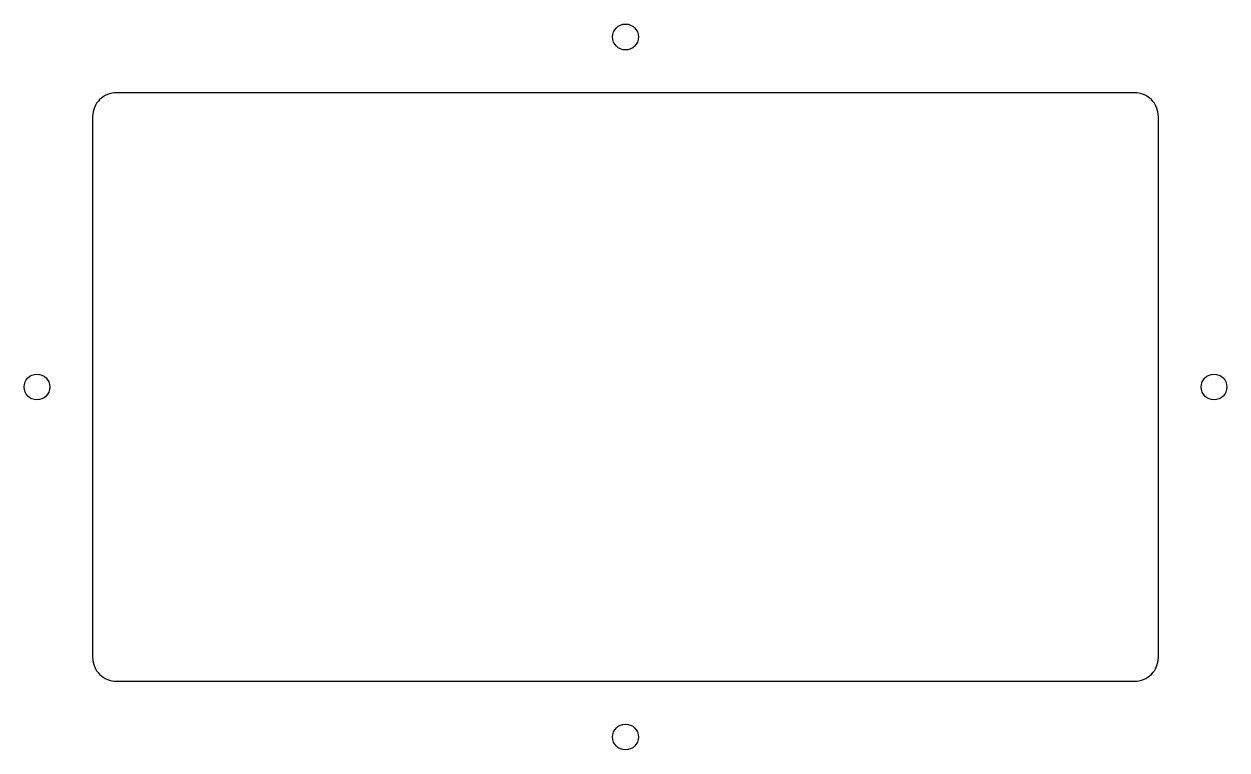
# Model space of a CAD drawing. Header units: millimetres. Extents: x -70 to 82, y -46 to 46.
import ezdxf

# ---------------------------------------------------------------- set-up
doc = ezdxf.new("R2010")
doc.units = ezdxf.units.MM
doc.layers.get('0').update_dxf_attribs({"linetype": 'CONTINUOUS'})

msp = doc.modelspace()

# ---------------------------------------------------------------- linework, layer by layer
msp.add_lwpolyline([(70, -37, 0.414214), (73, -34), (73, 34, 0.414214), (70, 37), (-58, 37, 0.414214), (-61, 34), (-61, -34, 0.414214), (-58, -37)], format="xyb", close=True)
for centre, radius in [((6, 44), 1.63), ((-68, 0), 1.62), ((80, 0), 1.62), ((6, -44), 1.62)]:
    msp.add_circle(centre, radius)

doc.saveas('drawing.dxf')
